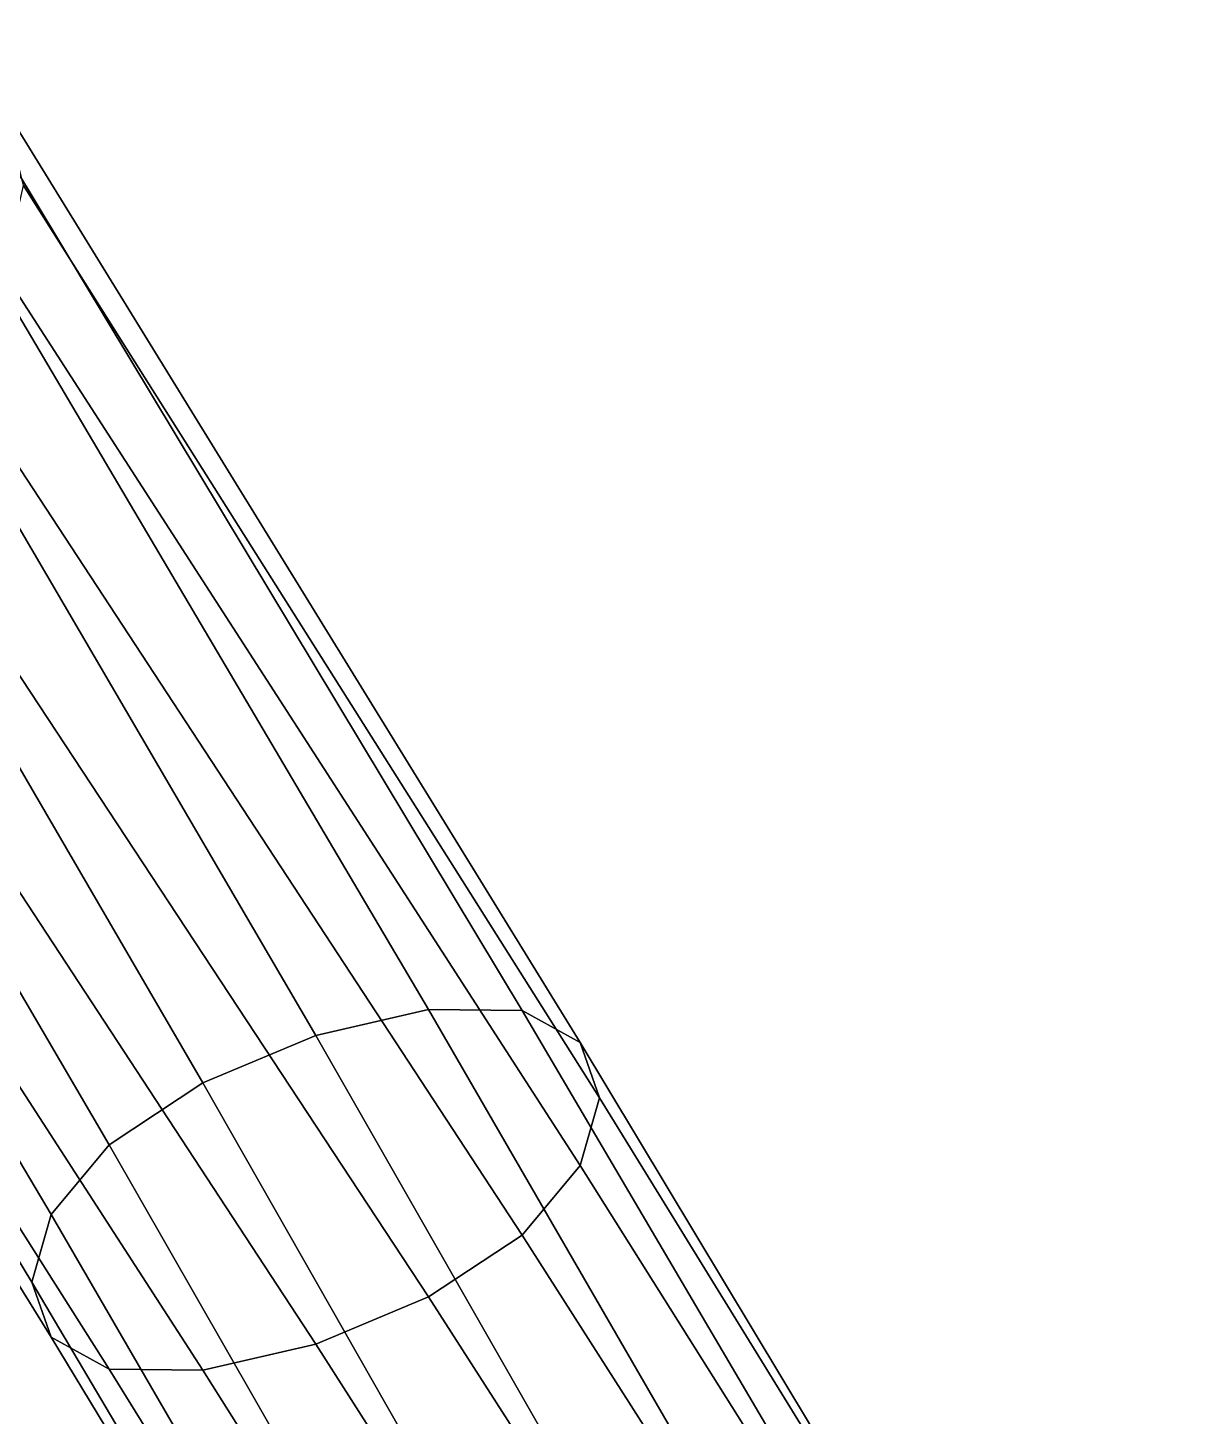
# Model space of a CAD drawing. Extents: x -69847 to 69397, y -182924 to 65597.
# Drawn here: x 11472 to 19932, y -87453 to -77473 of the extents above; entities that cross this region are included whole.
import ezdxf

# ---------------------------------------------------------------- set-up
doc = ezdxf.new("R2010")
doc.units = 0

msp = doc.modelspace()

# ---------------------------------------------------------------- linework, layer by layer
for points in [[(8517.711914, -77819.398438, -78850.179688), (12731.364258, -85055.742188, -84658.25), (13543.168945, -84716.585938, -84842.164063), (9349.973633, -77543.898438, -79023.4375)], [(9349.973633, -77543.898438, -79023.4375), (13543.168945, -84716.585938, -84842.164063), (14354.973633, -84528.679688, -84658.351563), (10182.234375, -77472.601563, -78850.507813)], [(10182.234375, -77472.601563, -78850.507813), (14354.973633, -84528.679688, -84658.351563), (15027.611328, -84537.210938, -84106.8125), (10871.822266, -77635.25, -78331.351563)], [(11299.842773, -78039.59375, -77494.796875), (10871.822266, -77635.25, -78331.351563), (15027.611328, -84537.210938, -84106.8125), (15445.109375, -84767.210938, -83218.179688)], [(7828.124023, -78269.398438, -78330.757813), (12058.726563, -85500.984375, -84106.632813), (12731.364258, -85055.742188, -84658.25), (8517.711914, -77819.398438, -78850.179688)], [(11442.515625, -78605.5, -76485.09375), (11299.842773, -78039.59375, -77494.796875), (15445.109375, -84767.210938, -83218.179688), (15584.277344, -85163.203125, -82145.679688)], [(7400.103516, -78852.09375, -77494.046875), (11641.227539, -86002.046875, -83217.960938), (12058.726563, -85500.984375, -84106.632813), (7828.124023, -78269.398438, -78330.757813)], [(11299.842773, -79230.851563, -75475.335938), (11442.515625, -78605.5, -76485.09375), (15584.277344, -85163.203125, -82145.679688), (15445.109375, -85649.546875, -81073.15625)], [(7257.430664, -79477.445313, -76484.296875), (11502.061523, -86488.390625, -82145.445313), (11641.227539, -86002.046875, -83217.960938), (7400.103516, -78852.09375, -77494.046875)], [(10871.822266, -79813.554688, -74638.617188), (11299.842773, -79230.851563, -75475.335938), (15445.109375, -85649.546875, -81073.15625), (15027.611328, -86150.617188, -80184.476563)], [(7400.103516, -80043.34375, -75474.601563), (11641.227539, -86884.382813, -81072.9375), (11502.061523, -86488.390625, -82145.445313), (7257.430664, -79477.445313, -76484.296875)], [(14354.973633, -86595.851563, -79632.859375), (10182.234375, -80263.546875, -74119.203125), (10871.822266, -79813.554688, -74638.617188), (15027.611328, -86150.617188, -80184.476563)], [(7828.124023, -80447.6875, -74638.054688), (12058.726563, -87114.382813, -80184.3125), (11641.227539, -86884.382813, -81072.9375), (7400.103516, -80043.34375, -75474.601563)], [(13543.168945, -86935.007813, -79448.960938), (9349.972656, -80539.046875, -73945.953125), (10182.234375, -80263.546875, -74119.203125), (14354.973633, -86595.851563, -79632.859375)], [(12058.726563, -87114.382813, -80184.3125), (7828.124023, -80447.6875, -74638.054688), (8517.711914, -80610.335938, -74118.890625), (12731.364258, -87122.914063, -79632.773438)], [(12731.364258, -87122.914063, -79632.773438), (8517.711914, -80610.335938, -74118.890625), (9349.972656, -80539.046875, -73945.953125), (13543.168945, -86935.007813, -79448.960938)], [(13543.168945, -84716.585938, -84842.164063), (17913.484375, -92358.851563, -90535.335938), (18716.277344, -92070.648438, -90340.320313), (14354.973633, -84528.679688, -84658.351563)], [(14354.973633, -84528.679688, -84658.351563), (18716.277344, -92070.648438, -90340.320313), (19381.449219, -91936.796875, -89755.265625), (15027.611328, -84537.210938, -84106.8125)], [(15445.109375, -84767.210938, -83218.179688), (15027.611328, -84537.210938, -84106.8125), (19381.449219, -91936.796875, -89755.265625), (19794.314453, -91997.335938, -88812.671875)], [(12731.364258, -85055.742188, -84658.25), (17110.689453, -92743.71875, -90340.3125), (17913.484375, -92358.851563, -90535.335938), (13543.168945, -84716.585938, -84842.164063)], [(15584.277344, -85163.203125, -82145.679688), (15445.109375, -84767.210938, -83218.179688), (19794.314453, -91997.335938, -88812.671875), (19931.935547, -92221.585938, -87675.054688)], [(12058.726563, -85500.984375, -84106.632813), (16445.517578, -93167.554688, -89755.242188), (17110.689453, -92743.71875, -90340.3125), (12731.364258, -85055.742188, -84658.25)], [(15445.109375, -85649.546875, -81073.15625), (15584.277344, -85163.203125, -82145.679688), (19931.935547, -92221.585938, -87675.054688), (19794.314453, -92561.226563, -86537.4375)], [(11641.227539, -86002.046875, -83217.960938), (16032.654297, -93574.242188, -88812.648438), (16445.517578, -93167.554688, -89755.242188), (12058.726563, -85500.984375, -84106.632813)], [(15027.611328, -86150.617188, -80184.476563), (15445.109375, -85649.546875, -81073.15625), (19794.314453, -92561.226563, -86537.4375), (19381.449219, -92967.90625, -85594.835938)], [(11502.061523, -86488.390625, -82145.445313), (15895.033203, -93913.875, -87675.023438), (16032.654297, -93574.242188, -88812.648438), (11641.227539, -86002.046875, -83217.960938)], [(18716.277344, -93391.75, -85009.765625), (14354.973633, -86595.851563, -79632.859375), (15027.611328, -86150.617188, -80184.476563), (19381.449219, -92967.90625, -85594.835938)], [(11641.227539, -86884.382813, -81072.9375), (16032.654297, -94138.125, -86537.40625), (15895.033203, -93913.875, -87675.023438), (11502.061523, -86488.390625, -82145.445313)], [(17913.484375, -93776.617188, -84814.742188), (13543.168945, -86935.007813, -79448.960938), (14354.973633, -86595.851563, -79632.859375), (18716.277344, -93391.75, -85009.765625)], [(12058.726563, -87114.382813, -80184.3125), (16445.517578, -94198.664063, -85594.8125), (16032.654297, -94138.125, -86537.40625), (11641.227539, -86884.382813, -81072.9375)], [(17110.689453, -94064.820313, -85009.757813), (12731.364258, -87122.914063, -79632.773438), (13543.168945, -86935.007813, -79448.960938), (17913.484375, -93776.617188, -84814.742188)], [(16445.517578, -94198.664063, -85594.8125), (12058.726563, -87114.382813, -80184.3125), (12731.364258, -87122.914063, -79632.773438), (17110.689453, -94064.820313, -85009.757813)]]:
    msp.add_3dface(points)

doc.saveas('drawing.dxf')
